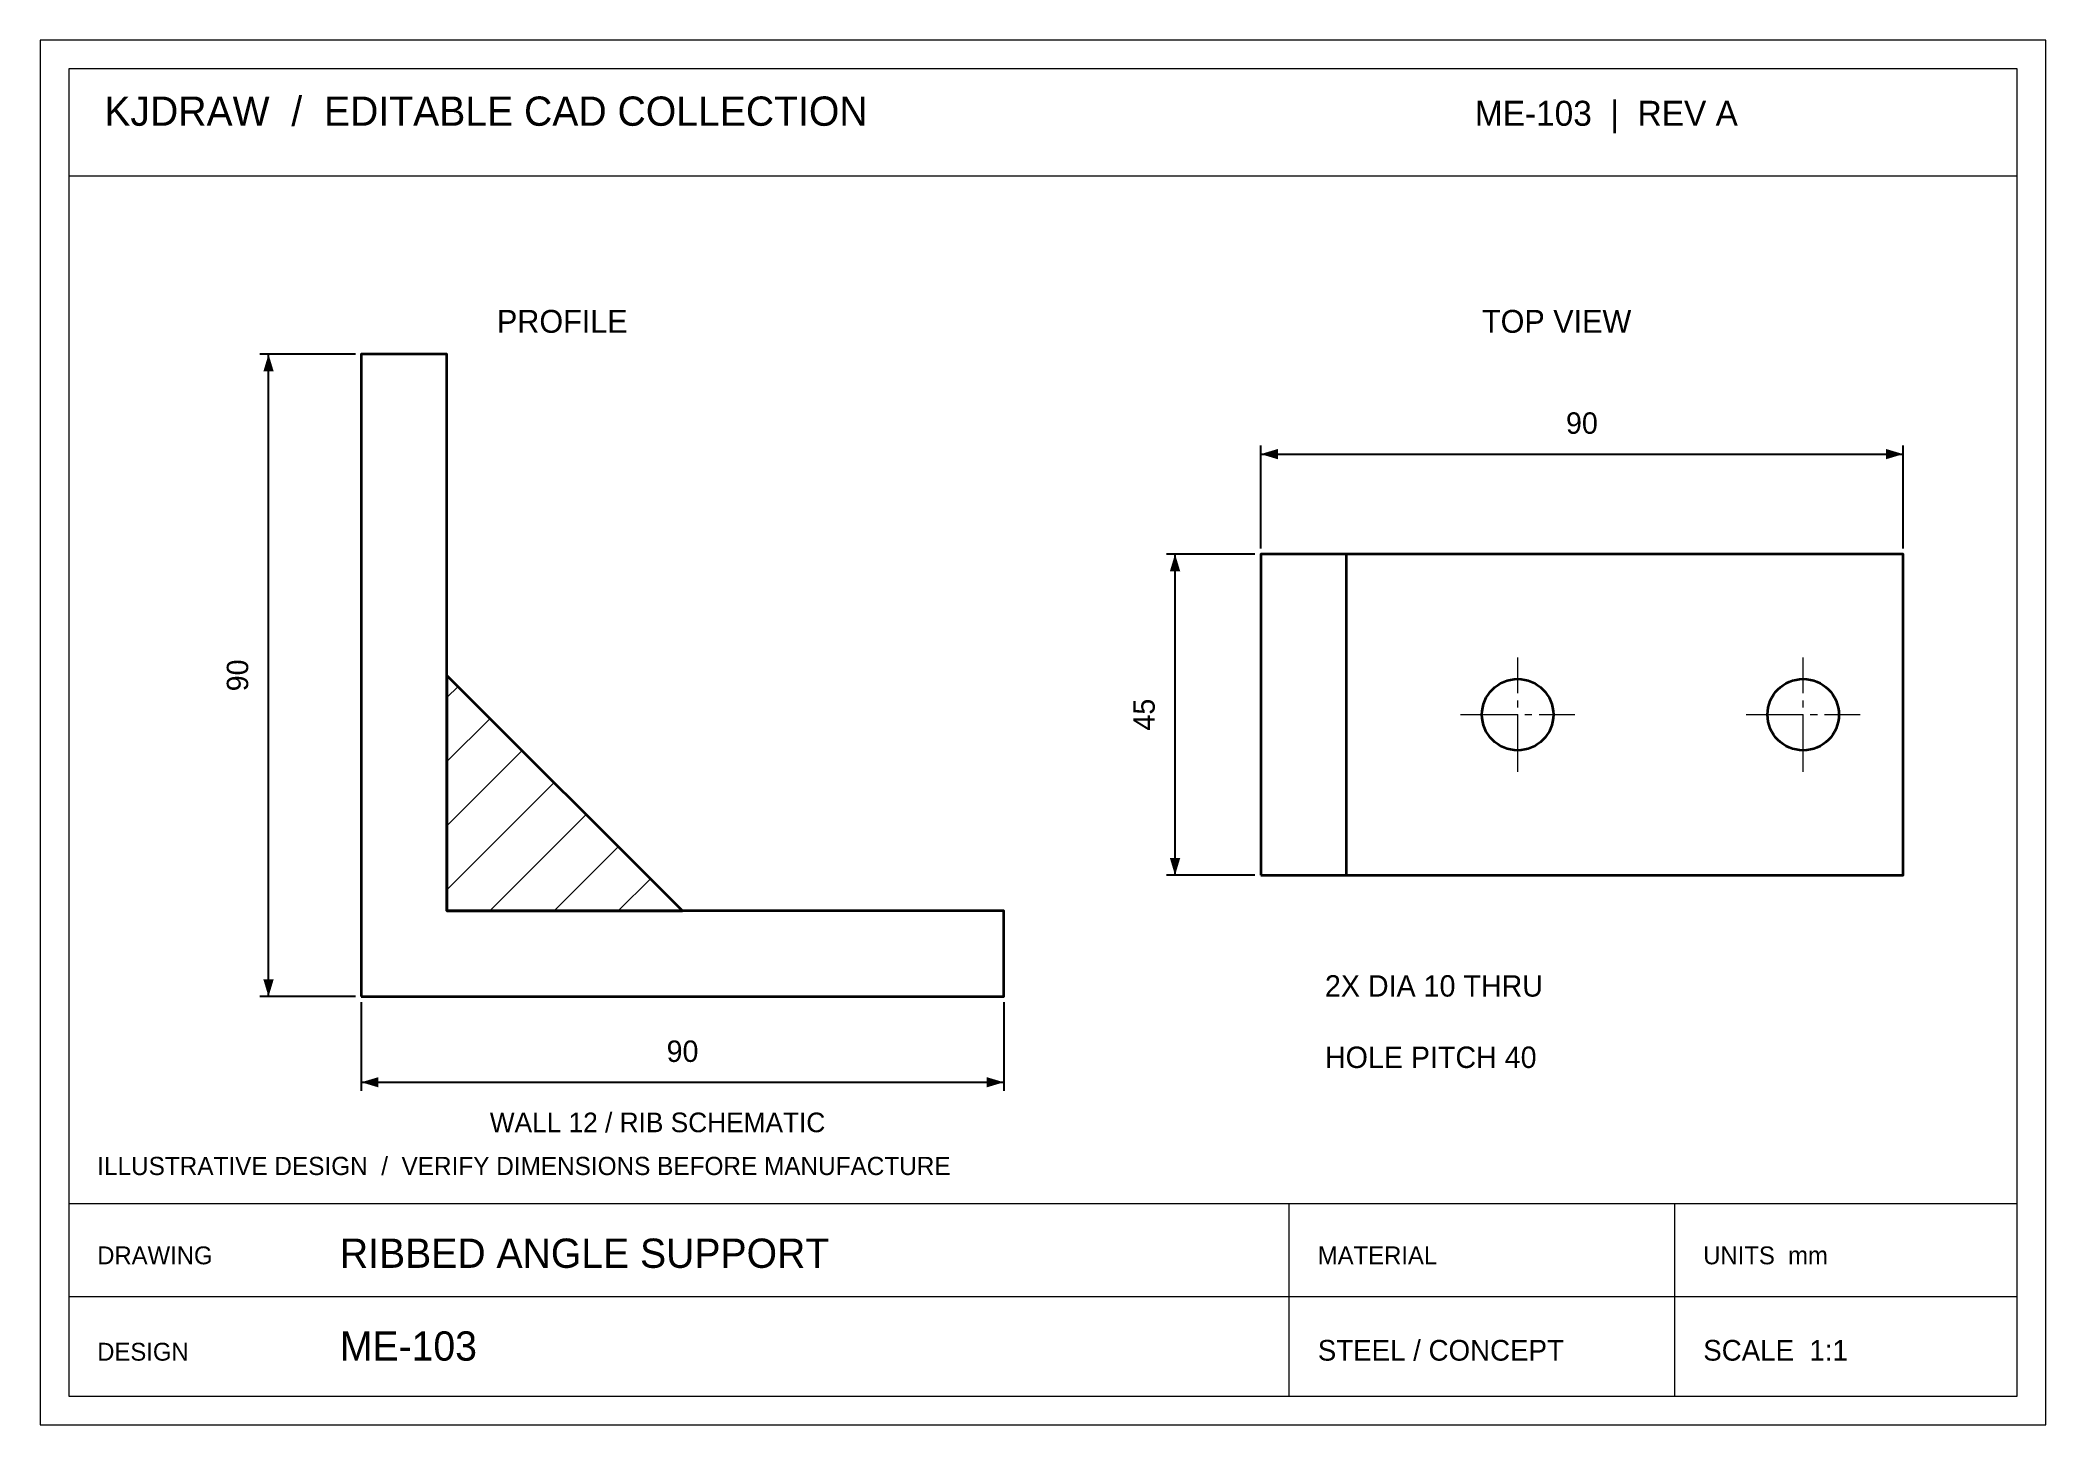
# Model space of a CAD drawing. Header units: millimetres. Extents: x 8 to 289, y 8 to 202.
import ezdxf
from ezdxf.enums import TextEntityAlignment as Align

# ---------------------------------------------------------------- set-up
doc = ezdxf.new("R2010")
doc.units = ezdxf.units.MM
doc.linetypes.add('CENTER', pattern=[11, 8, -1, 1, -1])
doc.layers.get('0').update_dxf_attribs({"linetype": 'CONTINUOUS'})
for name, color, linetype, lineweight in [('CENTER_LINES', 3, 'CENTER', 13), ('DIMENSIONS', 2, 'CONTINUOUS', 18), ('NOTES', 7, 'CONTINUOUS', 18), ('PART_OUTLINE', 7, 'CONTINUOUS', 35), ('SECTION_HATCH', 8, 'CONTINUOUS', 13), ('SHEET_FRAME', 8, 'CONTINUOUS', 18)]:
    doc.layers.add(name, color=color, linetype=linetype, lineweight=lineweight)
doc.styles.get("Standard").update_dxf_attribs({"font": 'sans-serif'})
doc.dimstyles.new('KJDRAW-SHOWCASE', dxfattribs={"dimtxt": 3, "dimasz": 2.4, "dimexe": 1.2, "dimexo": 0.8, "dimtad": 0, "dimtih": 1, "dimtoh": 1, "dimdec": 0, "dimzin": 0, "dimdsep": 46, "dimcen": 2.5, "dimadec": 0, "dimazin": 0, "dimtfac": 1, "dimtdec": 4, "dimtofl": 0, "dimtmove": 0, "dimatfit": 3, "dimfxl": 1, "dimtolj": 1, "dimtzin": 0, "dimarcsym": 0})

# ---------------------------------------------------------------- blocks, each defined once
blk = doc.blocks.new('*D1')
for p, q in [((53, 67.2), (53, 54.8)), ((143, 67.2), (143, 54.8)), ((53, 56), (143, 56))]:
    blk.add_line(p, q)
for points in [[(53, 56), (55.4, 56.72), (55.4, 55.28)], [(143, 56), (140.6, 55.28), (140.6, 56.72)]]:
    blk.add_solid(points)
blk.add_text('90', height=3).set_placement((98, 57.95), align=Align.BOTTOM_CENTER)
blk = doc.blocks.new('*D2')
for p, q in [((52.2, 158), (38.8, 158)), ((40, 68), (40, 158)), ((52.2, 68), (38.8, 68))]:
    blk.add_line(p, q)
for points in [[(40, 158), (40.72, 155.6), (39.28, 155.6)], [(40, 68), (39.28, 70.4), (40.72, 70.4)]]:
    blk.add_solid(points)
blk.add_text('90', height=3, rotation=90).set_placement((38.05, 113), align=Align.BOTTOM_CENTER)
blk = doc.blocks.new('*D3')
for p, q in [((179, 130.8), (179, 145.2)), ((179, 144), (269, 144)), ((269, 130.8), (269, 145.2))]:
    blk.add_line(p, q)
for points in [[(179, 144), (181.4, 144.72), (181.4, 143.28)], [(269, 144), (266.6, 143.28), (266.6, 144.72)]]:
    blk.add_solid(points)
blk.add_text('90', height=3).set_placement((224, 145.95), align=Align.BOTTOM_CENTER)
blk = doc.blocks.new('*D4')
for p, q in [((178.2, 130), (165.8, 130)), ((167, 85), (167, 130)), ((178.2, 85), (165.8, 85))]:
    blk.add_line(p, q)
for points in [[(167, 130), (167.72, 127.6), (166.28, 127.6)], [(167, 85), (166.28, 87.4), (167.72, 87.4)]]:
    blk.add_solid(points)
blk.add_text('45', height=3, rotation=90).set_placement((165.05, 107.5), align=Align.BOTTOM_CENTER)

msp = doc.modelspace()

# ---------------------------------------------------------------- hatches: boundary and pattern name
at = {"layer": 'SECTION_HATCH'}
h = msp.add_hatch(dxfattribs=at)
h.set_pattern_fill('ANSI31', color=256, scale=2, style=0)
h.paths.add_polyline_path([(65, 80), (98, 80), (65, 113)])

# ---------------------------------------------------------------- linework, layer by layer
at = {"layer": 'CENTER_LINES'}
for p, q in [((215, 99.5), (215, 115.5)), ((255, 99.5), (255, 115.5)), ((207, 107.5), (223, 107.5)), ((247, 107.5), (263, 107.5))]:
    msp.add_line(p, q, dxfattribs=at)
at = {"layer": 'PART_OUTLINE'}
msp.add_line((191, 85), (191, 130), dxfattribs=at)
for points in [[(53, 68), (143, 68), (143, 80), (65, 80), (65, 158), (53, 158)], [(179, 85), (269, 85), (269, 130), (179, 130)], [(65, 80), (98, 80), (65, 113)]]:
    msp.add_lwpolyline(points, close=True, dxfattribs=at)
for centre in [(215, 107.5), (255, 107.5)]:
    msp.add_circle(centre, 5, dxfattribs=at)
at = {"layer": 'SHEET_FRAME'}
for p, q in [((12, 183), (285, 183)), ((12, 39), (285, 39)), ((183, 12), (183, 39)), ((237, 12), (237, 39)), ((12, 26), (285, 26))]:
    msp.add_line(p, q, dxfattribs=at)
for points in [[(8, 8), (289, 8), (289, 202), (8, 202)], [(12, 12), (285, 12), (285, 198), (12, 198)]]:
    msp.add_lwpolyline(points, close=True, dxfattribs=at)

# ---------------------------------------------------------------- texts
at = {"layer": 'NOTES'}
for s, height, p in [('KJDRAW  /  EDITABLE CAD COLLECTION', 4.1, (17, 190)), ('ME-103  |  REV A', 3.5, (209, 190)), ('PROFILE', 3.2, (72, 161)), ('TOP VIEW', 3.2, (210, 161)), ('2X DIA 10 THRU', 3, (188, 68)), ('HOLE PITCH 40', 3, (188, 58)), ('WALL 12 / RIB SCHEMATIC', 2.75, (71, 49)), ('ILLUSTRATIVE DESIGN  /  VERIFY DIMENSIONS BEFORE MANUFACTURE', 2.55, (16, 43)), ('RIBBED ANGLE SUPPORT', 4.1, (50, 30)), ('DRAWING', 2.5, (16, 30.5)), ('MATERIAL', 2.5, (187, 30.5)), ('UNITS  mm', 2.5, (241, 30.5)), ('ME-103', 4.1, (50, 17)), ('STEEL / CONCEPT', 2.9, (187, 17)), ('SCALE  1:1', 2.9, (241, 17)), ('DESIGN', 2.5, (16, 17))]:
    msp.add_text(s, height=height, dxfattribs=at).set_placement(p)

# ---------------------------------------------------------------- dimensions: what is measured, and where the dimension line sits
at = {"layer": 'DIMENSIONS'}
for p1, p2, distance, picture, middle in [((53, 68), (53, 158), 13, '*D2', (38.05, 113)), ((179, 130), (269, 130), 14, '*D3', (224, 145.95)), ((179, 85), (179, 130), 12, '*D4', (165.05, 107.5)), ((53, 68), (143, 68), -12, '*D1', (98, 57.95))]:
    dim = msp.add_aligned_dim(p1=p1, p2=p2, distance=distance, dimstyle='KJDRAW-SHOWCASE', override={"dimscale": 1, "dimtxt": 3, "dimasz": 2.4, "dimexe": 1.2, "dimexo": 0.8, "dimdec": 0, "dimlfac": 1, "dimzin": 8, "dimdsep": 46, "dimlunit": 2}, dxfattribs=at)
    dim.commit()
    dim.dimension.update_dxf_attribs({"geometry": picture, "text_midpoint": middle})

doc.saveas('drawing.dxf')
